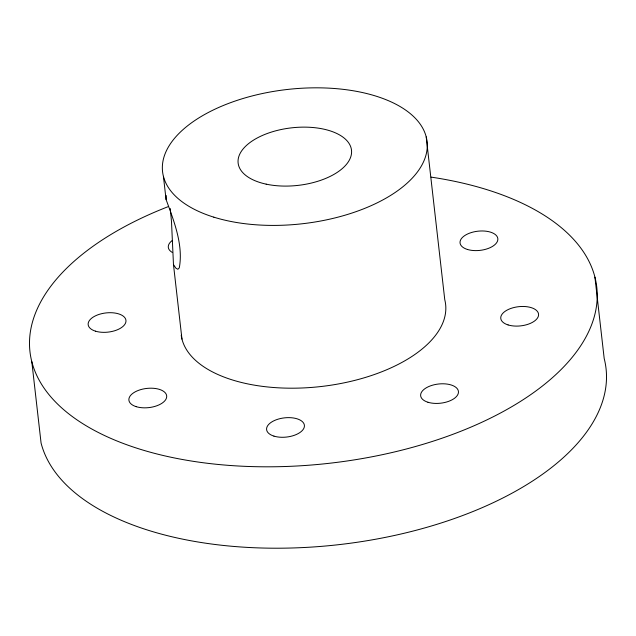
<?xml version="1.0" encoding="UTF-8"?>
<svg xmlns="http://www.w3.org/2000/svg" width="636" height="636" viewBox="0 0 636 636"><rect width="100%" height="100%" fill="white"/><g stroke="black" fill="none" stroke-linecap="round" stroke-linejoin="round"><path stroke-width="0.95" d="M170.225 208.465L171.489 221.463L173.477 264.592L175.878 268.169L177.857 269.274L179.288 267.851C183.542 244.987 173.835 220.692 166.06 199.481L166.219 195.522M594.922 277.161L604.2 358.553A285.23 144.762 -6.5 0 1 358.752 542.031A285.23 144.762 -6.5 0 1 41.078 443.038L31.8 361.646M426.215 136.899L444.763 299.691A133.107 67.559 -6.5 0 1 326.411 385.853A133.107 67.559 -6.5 0 1 181.212 335.267M163.42 176.331L166.06 199.481M173.477 264.592L181.968 339.115M431.057 177.11A285.23 144.762 -6.5 0 1 542.707 385.782A285.23 144.762 -6.5 0 1 103.35 434.968A285.23 144.762 -6.5 0 1 168.556 206.501M172.133 252.341A19.016 9.651 -6.5 0 1 172.213 240.535M266.166 184.146A57.049 28.954 -6.5 0 0 351.589 151.98A57.049 28.954 -6.5 0 0 266.691 133.711A57.049 28.954 -6.5 0 0 266.166 184.146M213.823 217.162A133.107 67.559 -6.5 0 0 426.096 154.627A133.107 67.559 -6.5 0 0 244.526 98.055A133.107 67.559 -6.5 0 0 213.823 217.162M136.215 406.666A19.016 9.651 -6.5 0 0 166.545 397.731A19.016 9.651 -6.5 0 0 140.604 389.653A19.016 9.651 -6.5 0 0 136.215 406.666M95.495 331.173A19.016 9.651 -6.5 0 0 125.817 322.237A19.016 9.651 -6.5 0 0 99.884 314.152A19.016 9.651 -6.5 0 0 95.495 331.173M427.972 402.254A19.016 9.651 -6.5 0 0 458.294 393.326A19.016 9.651 -6.5 0 0 432.353 385.241A19.016 9.651 -6.5 0 0 427.972 402.254M273.933 436.113A19.016 9.651 -6.5 0 0 304.262 427.177A19.016 9.651 -6.5 0 0 278.322 419.092A19.016 9.651 -6.5 0 0 273.933 436.113M508.092 324.932A19.016 9.651 -6.5 0 0 538.414 316.005A19.016 9.651 -6.5 0 0 512.481 307.919A19.016 9.651 -6.5 0 0 508.092 324.932M467.365 249.439A19.016 9.651 -6.5 0 0 497.694 240.503A19.016 9.651 -6.5 0 0 471.753 232.426A19.016 9.651 -6.5 0 0 467.365 249.439"/></g></svg>
